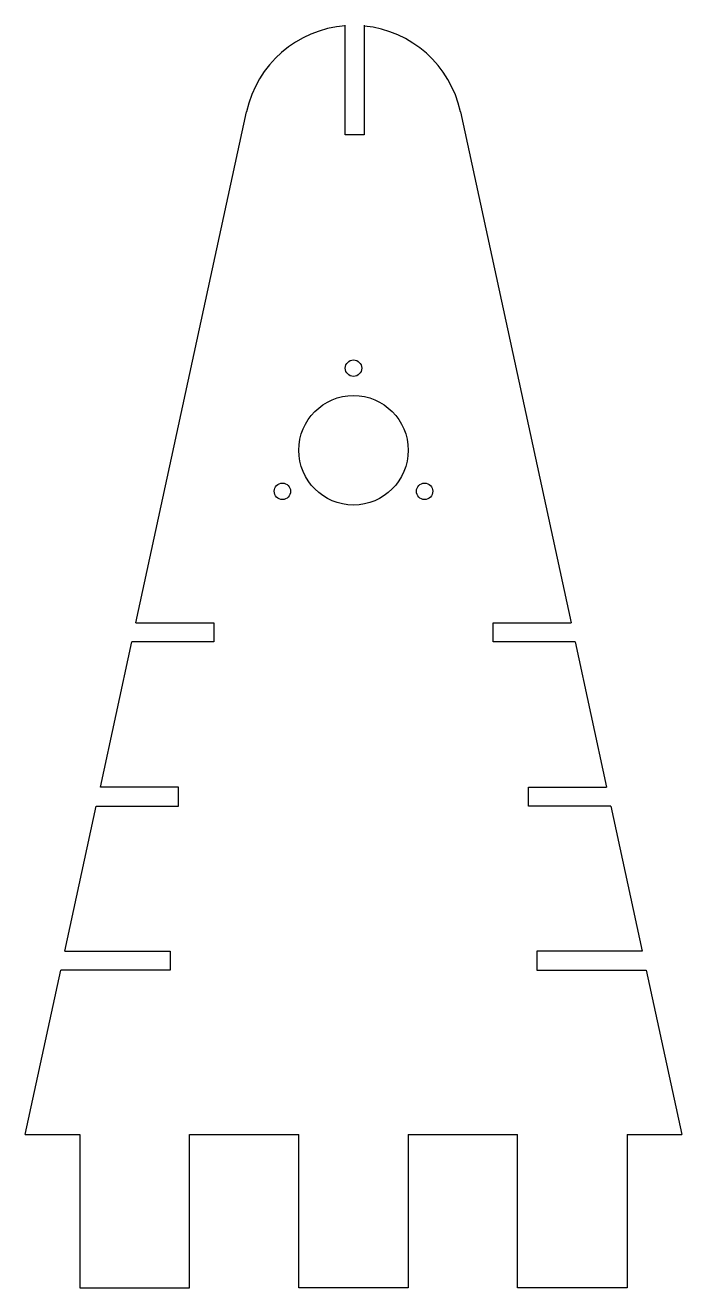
# Model space of a CAD drawing. Header units: millimetres. Extents: x -60 to 60, y -28 to 203.
import ezdxf

# ---------------------------------------------------------------- set-up
doc = ezdxf.new("R2010")
doc.units = ezdxf.units.MM
doc.header["$MEASUREMENT"] = 0
doc.layers.add('ct vertical encoder front v6_Sketch1', color=7, linetype='Continuous')

msp = doc.modelspace()

# ---------------------------------------------------------------- linework, layer by layer
at = {"layer": 'ct vertical encoder front v6_Sketch1'}
for p, q in [((-1.5, 182.65), (-1.5, 202.65)), ((1.98, 202.65), (1.98, 182.65)), ((-39.76, 93.48), (-19.55, 186.83)), ((19.55, 186.83), (39.76, 93.48)), ((1.98, 182.65), (-1.5, 182.65)), ((-39.76, 93.48), (-25.51, 93.48)), ((-25.51, 93.48), (-25.51, 90)), ((25.51, 93.48), (39.76, 93.48)), ((25.51, 90), (25.51, 93.48)), ((-46.26, 63.48), (-40.51, 90)), ((-25.51, 90), (-40.51, 90)), ((40.51, 90), (25.51, 90)), ((40.51, 90), (46.26, 63.48)), ((-32.01, 63.48), (-46.26, 63.48)), ((-32.01, 60), (-32.01, 63.48)), ((32.01, 63.48), (46.26, 63.48)), ((32.01, 60), (32.01, 63.48)), ((-52.75, 33.48), (-47.01, 60)), ((-47.01, 60), (-32.01, 60)), ((47.01, 60), (32.01, 60)), ((47.01, 60), (52.75, 33.48)), ((-52.75, 33.48), (-33.5, 33.48)), ((-33.5, 33.48), (-33.5, 30)), ((33.5, 33.48), (33.5, 30)), ((52.75, 33.48), (33.5, 33.48)), ((-60, 0), (-53.5, 30)), ((-33.5, 30), (-53.5, 30)), ((33.5, 30), (53.5, 30)), ((53.5, 30), (60, 0)), ((-60, 0), (-50, 0)), ((-50, 0), (-50, -28)), ((-30, -28), (-30, 0)), ((-30, 0), (-10, 0)), ((-10, -28), (-10, 0)), ((10, 0), (30, 0)), ((10, 0), (10, -28)), ((30, -28), (30, 0)), ((50, 0), (60, 0)), ((50, 0), (50, -28)), ((-50, -28), (-30, -28)), ((10, -28), (-10, -28)), ((50, -28), (30, -28))]:
    msp.add_line(p, q, dxfattribs=at)
for centre, radius in [((0, 140), 1.5), ((0, 125), 10), ((-12.99, 117.5), 1.5), ((12.99, 117.5), 1.5)]:
    msp.add_circle(centre, radius, dxfattribs=at)
for start, end in [(94.3012, 167.7829), (12.2171, 84.3184)]:
    msp.add_arc((0, 182.6), 20, start, end, dxfattribs=at)

doc.saveas('drawing.dxf')
